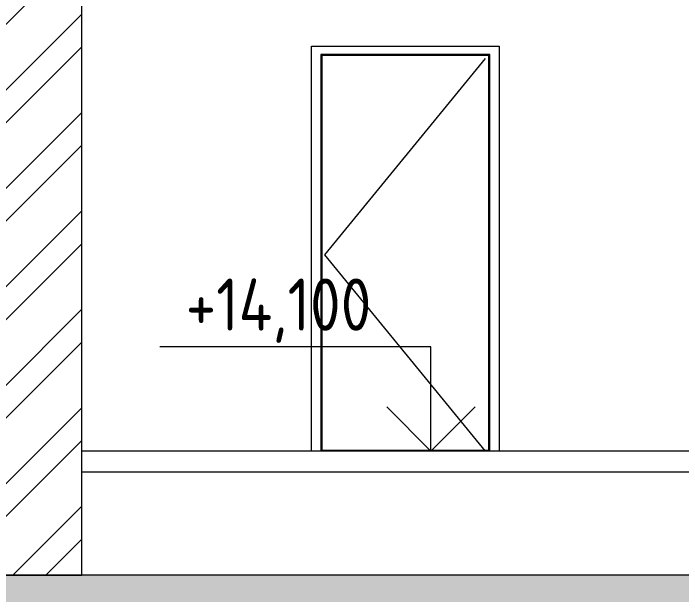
# Model space of a CAD drawing. Header units: millimetres. Extents: x -515342 to 330399, y -224905 to 507333.
# Drawn here: x 137072 to 140275, y 101444 to 104228 of the extents above; entities that cross this region are included whole.
import ezdxf

# ---------------------------------------------------------------- set-up
doc = ezdxf.new("R2010")
doc.units = ezdxf.units.MM
for name, color, linetype, lineweight in [('Аннотация', 7, 'Continuous', 0), ('Витраж', 7, 'Continuous', 0), ('Двери', 7, 'Continuous', 0), ('Двери открывание', 7, 'Continuous', 0), ('Крыша', 7, 'Continuous', 0), ('Отметки', 7, 'Continuous', 0), ('Перекрытие', 7, 'Continuous', 0), ('Стены внутренние', 7, 'Continuous', 0), ('Стены несущие', 7, 'Continuous', 0)]:
    doc.layers.add(name, color=color, linetype=linetype, lineweight=lineweight)
doc.styles.add('GOST Common_1', font='', dxfattribs={"width": 0.9, "height": 250})
doc.styles.get('GOST Common_1').set_extended_font_data('GOST Common')

# ---------------------------------------------------------------- blocks, each defined once
blk = doc.blocks.new('Дверь_Стальная_1 полотно - АР_Дверь_Внутренняя_850х1920h_коробка__Г_Пр-9822648-О_АР_П_Разрез 1-1')
at = {"layer": 'Двери'}
for p, q in [((51205, 16000), (50395, 16000)), ((50395, 16000), (50395, 14100)), ((50400, 15995), (50400, 14105)), ((51200, 15995), (50400, 15995)), ((51200, 14105), (51200, 15995)), ((51205, 14100), (51205, 16000)), ((50400, 14105), (51200, 14105)), ((50415, 14105), (50415, 14100)), ((50431, 14100), (50431, 14105)), ((51169, 14105), (51169, 14100)), ((51185, 14100), (51185, 14105))]:
    blk.add_line(p, q, dxfattribs=at)
at = {"layer": 'Двери открывание'}
for p, q in [((50415, 15040), (51185, 15980)), ((51185, 14100), (50415, 15040))]:
    blk.add_line(p, q, dxfattribs=at)
blk = doc.blocks.new('Прямоугольный импост - АР_Импост_16х16 _вертикальное заполнение ограждений_-10058717-О_АР_П_Разрез 1-1')
at = {"layer": 'Витраж'}
for p, q in [((51152, 14105), (51152, 14100)), ((51168, 14105), (51168, 14100))]:
    blk.add_line(p, q, dxfattribs=at)
blk = doc.blocks.new('Прямоугольный импост - АР_Импост_40х40 _стойка ограждения на кровле_-10058719-О_АР_П_Разрез 1-1')
at = {"layer": 'Витраж'}
for p, q in [((50540, 14105), (50540, 14100)), ((50580, 14105), (50580, 14100))]:
    blk.add_line(p, q, dxfattribs=at)
blk = doc.blocks.new('Высотные отметки - Стрелка вверх-5091-О_АР_П_Разрез 1-1')
at = {"layer": 'Аннотация'}
for p, q in [((-1085.5, 1260), (-2385.5, 1260)), ((-1085.5, 760), (-1085.5, 1260)), ((-1085.5, 760), (-1297.6, 972.1)), ((-1085.5, 760), (-873.4, 972.1)), ((-785.5, 760), (-1385.5, 760))]:
    blk.add_line(p, q, dxfattribs=at)

msp = doc.modelspace()

# ---------------------------------------------------------------- hatches: boundary and pattern name
at = {"layer": 'Крыша'}
h = msp.add_hatch(dxfattribs=at)
h.set_pattern_fill('FP_1', color=256, style=0, pattern_type=2)
h.set_pattern_definition([(45, (136801.12, 95610.5), (-224.5064, 224.5064), []), (45, (137025.63, 95610.5), (-224.5064, 224.5064), [396.875, -79.375, 3.353, -76.022])])
h.paths.add_polyline_path([(137020.5296, 101317.7385), (189585.5296, 101317.7385), (189585.5296, 101537.7385), (137020.5296, 101537.7385), (137020.5296, 101451.7324)])
at = {"layer": 'Стены внутренние'}
h = msp.add_hatch(dxfattribs=at)
h.set_pattern_fill('FP_18', color=256, style=0, pattern_type=2)
h.set_pattern_definition([(45, (136801.12, 95610.5), (-235.732, 235.732), []), (45, (136958.28, 95610.5), (-235.732, 235.732), [])])
h.paths.add_polyline_path([(137020.5296, 101537.418), (137400.5296, 101537.418), (137400.5296, 105181.3929), (137020.5296, 105181.3929), (137020.5296, 101636.3574)])

# ---------------------------------------------------------------- linework, layer by layer
at = {"layer": 'Крыша'}
msp.add_line((189585.5296, 101537.7385), (137020.5296, 101537.7385), dxfattribs=at)
at = {"layer": 'Перекрытие'}
for p, q in [((143435.5296, 102131.3929), (137400.5296, 102131.3929)), ((137400.5296, 102031.3929), (143435.5296, 102031.3929))]:
    msp.add_line(p, q, dxfattribs=at)
at = {"layer": 'Стены внутренние'}
for p, q in [((138500.5296, 102131.3929), (138500.5296, 104071.3929)), ((138500.5296, 104071.3929), (139400.5296, 104071.3929)), ((139400.5296, 104071.3929), (139400.5296, 102131.3929))]:
    msp.add_line(p, q, dxfattribs=at)
at = {"layer": 'Стены несущие'}
for p, q in [((137400.5296, 101537.418), (137400.5296, 105181.3929)), ((137020.5296, 101537.418), (137400.5296, 101537.418))]:
    msp.add_line(p, q, dxfattribs=at)

# ---------------------------------------------------------------- block references
at = {"layer": 'Витраж'}
for name, p in [('Прямоугольный импост - АР_Импост_40х40 _стойка ограждения на кровле_-10058719-О_АР_П_Разрез 1-1', (88150.5296, 88031.3929)), ('Прямоугольный импост - АР_Импост_16х16 _вертикальное заполнение ограждений_-10058717-О_АР_П_Разрез 1-1', (87850.5296, 88031.3929)), ('Прямоугольный импост - АР_Импост_16х16 _вертикальное заполнение ограждений_-10058717-О_АР_П_Разрез 1-1', (88150.5296, 88031.3929))]:
    msp.add_blockref(name, p, dxfattribs=at)
at = {"layer": 'Двери'}
msp.add_blockref('Дверь_Стальная_1 полотно - АР_Дверь_Внутренняя_850х1920h_коробка__Г_Пр-9822648-О_АР_П_Разрез 1-1', (88150.5296, 88031.3929), dxfattribs=at)
at = {"layer": 'Отметки'}
msp.add_blockref('Высотные отметки - Стрелка вверх-5091-О_АР_П_Разрез 1-1', (140159.0103, 101371.3929), dxfattribs=at)

# ---------------------------------------------------------------- texts
at = {"layer": 'Отметки', "insert": (137898.3216, 102958.1), "char_height": 250, "width": 1140.454343, "attachment_point": 1, "line_spacing_factor": 1.022761, "style": 'GOST Common_1'}
msp.add_mtext('+14,100', dxfattribs=at)

doc.saveas('drawing.dxf')
